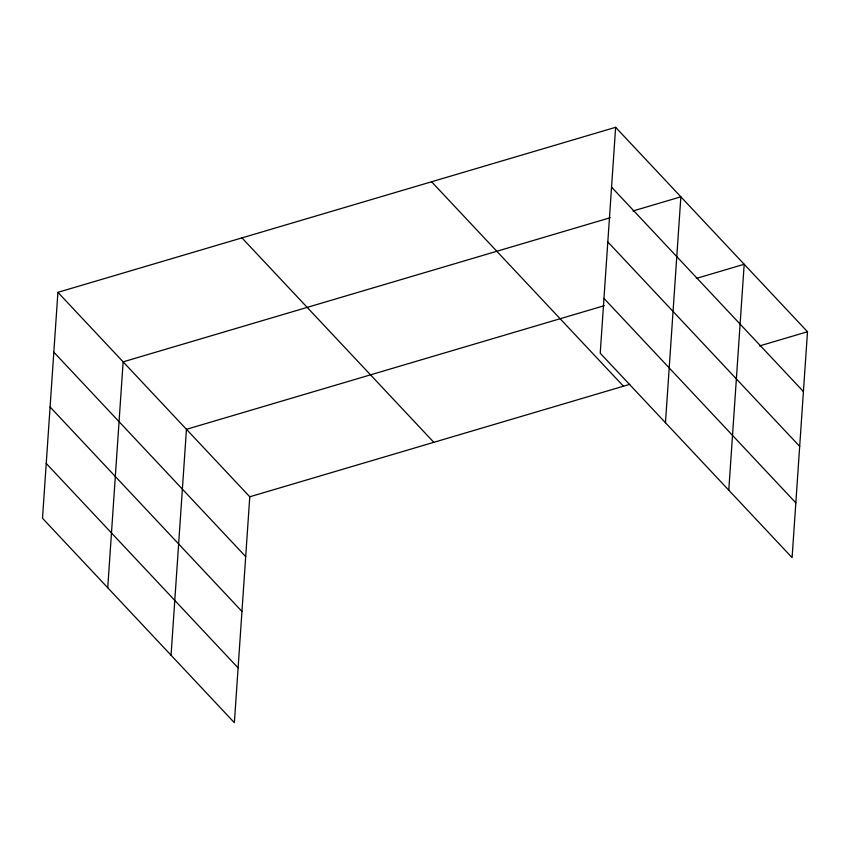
<?xml version="1.0" encoding="UTF-8"?>
<svg xmlns="http://www.w3.org/2000/svg" width="850" height="850" viewBox="0 0 850 850"><rect width="100%" height="100%" fill="white"/><g stroke="black" fill="none" stroke-linecap="round" stroke-linejoin="round"><path stroke-width="1.27" d="M57.906 292.347L42.5 518.256L234.366 722.691L249.773 496.783L57.906 292.347L615.634 127.309L807.5 331.744L792.094 557.653L600.227 353.217L615.634 127.309M107.738 587.764L123.133 361.856L610.268 217.706M171.052 655.233L186.458 429.314L604.254 305.681M665.465 422.726L680.861 196.817L632.963 210.991M728.779 490.195L744.186 264.276L696.278 278.449M249.773 496.783L629.754 384.338M759.592 345.918L807.5 331.744M611.554 187.127L803.42 391.563M607.814 241.931L799.68 446.377M603.968 298.403L795.834 502.849M431.577 181.773L623.454 386.208M241.952 237.883L433.819 442.319M53.826 352.166L245.692 556.601M50.086 406.98L241.952 611.416M46.24 463.452L238.106 667.888"/></g></svg>
